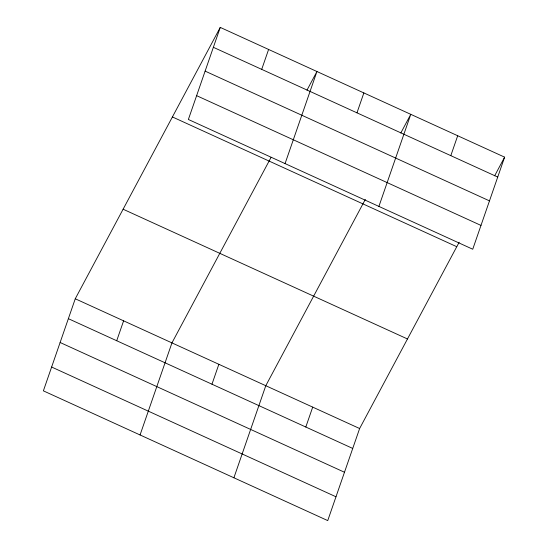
<?xml version="1.0" encoding="UTF-8"?>
<svg xmlns="http://www.w3.org/2000/svg" width="548" height="548" viewBox="0 0 548 548"><rect width="100%" height="100%" fill="white"/><g stroke="black" fill="none" stroke-linecap="round" stroke-linejoin="round"><path stroke-width="0.82" d="M220.262 27.4L188.375 119.471L472.739 249.23L504.619 157.153L220.262 27.4L75.261 298.77L43.381 390.847L327.738 520.6L359.625 428.529L459.162 242.23M116.71 340.74L123.608 320.833M261.711 69.363L268.602 49.457M140.062 434.961L171.949 342.89L271.089 157.338M285.063 163.592L316.943 71.514L306.976 90.173M211.973 384.21L218.864 364.297M356.967 112.833L363.858 92.927M233.9 477.781L265.787 385.71L365.324 199.41M378.901 206.411L410.781 114.333L400.814 132.993M305.811 427.029L312.703 407.116M450.805 155.653L457.696 135.746M494.652 175.812L504.619 157.153M213.364 47.306L497.728 177.066M205.123 71.124L489.48 200.876M196.622 95.66L480.98 225.413M172.415 116.95L456.772 246.71M123.115 209.22L407.472 338.972M75.261 298.77L359.625 428.529M68.37 318.683L352.727 448.435M60.122 342.493L344.48 472.253M51.628 367.03L335.986 496.783"/></g></svg>
